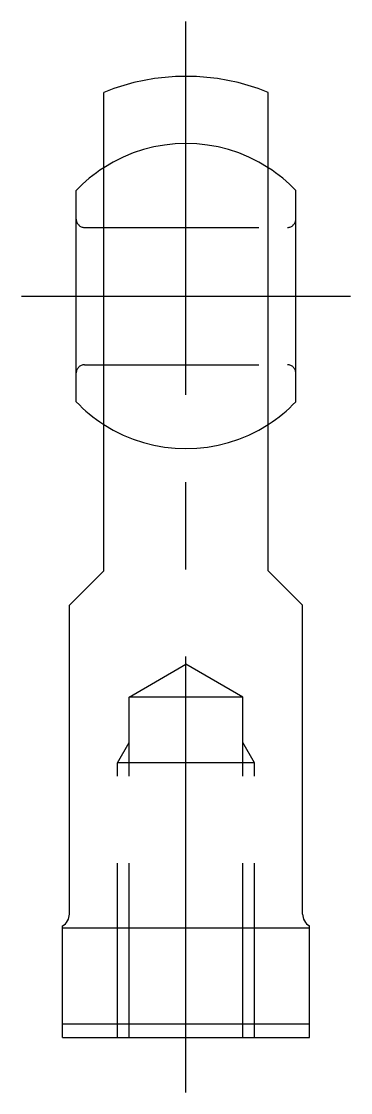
# Model space of a CAD drawing. Extents: x -2 to 74, y -8 to 55.5.
# Drawn here: x 62 to 74, y 16.52 to 55.52 of the extents above.
import ezdxf

# ---------------------------------------------------------------- set-up
doc = ezdxf.new("R2010")
doc.units = 0
doc.header["$LTSCALE"] = 0.5
doc.linetypes.add('CENTER', pattern=[50.8, 31.75, -6.35, 6.35, -6.35])
doc.linetypes.add('DASHED', pattern=[19.05, 12.7, -6.35])
doc.layers.get('0').update_dxf_attribs({"linetype": 'CONTINUOUS'})
doc.layers.add('CENTER', color=1, linetype='CENTER')

msp = doc.modelspace()

# ---------------------------------------------------------------- linework, layer by layer
at = {"color": 7, "linetype": 'CONTINUOUS'}
for p, q in [((65, 35.519), (65, 52.935)), ((71, 35.519), (71, 52.935)), ((64, 41.669), (64, 49.369)), ((72, 41.669), (72, 49.369)), ((63.75, 34.269), (65, 35.519)), ((72.25, 34.269), (71, 35.519)), ((63.75, 23.019), (63.75, 34.269)), ((72.25, 23.019), (72.25, 34.269)), ((63.5, 18.519), (63.5, 22.586)), ((63.5, 22.519), (72.5, 22.519)), ((72.5, 18.519), (72.5, 22.586)), ((63.5, 19.019), (72.5, 19.019)), ((63.5, 18.519), (72.5, 18.519))]:
    msp.add_line(p, q, dxfattribs=at)
at = {"color": 3, "linetype": 'DASHED'}
for p, q in [((64.3, 48.019), (71.7, 48.019)), ((64.3, 43.019), (71.7, 43.019)), ((65.933, 30.919), (68, 32.112)), ((70.067, 30.919), (68, 32.112)), ((65.933, 18.519), (65.933, 30.919)), ((70.067, 30.919), (65.933, 30.919)), ((70.067, 18.519), (70.067, 30.919)), ((65.5, 28.519), (65.933, 29.269)), ((70.5, 28.519), (70.067, 29.269)), ((65.5, 18.519), (65.5, 28.519)), ((70.5, 28.519), (65.5, 28.519)), ((70.5, 18.519), (70.5, 28.519))]:
    msp.add_line(p, q, dxfattribs=at)
at = {"color": 7, "linetype": 'CONTINUOUS'}
for centre, radius, start, end in [((68, 45.519), 8, 67.9757, 112.0243), ((68, 45.529), 5.545, 122.7564, 136.1723), ((68, 45.529), 5.545, 43.8277, 57.2436), ((68, 45.509), 5.545, 223.8277, 237.2436), ((68, 45.509), 5.545, 302.7564, 316.1723), ((63.25, 23.019), 0.5, 300, 0), ((72.75, 23.019), 0.5, 180, 240)]:
    msp.add_arc(centre, radius, start, end, dxfattribs=at)
at = {"color": 3, "linetype": 'DASHED'}
for centre, radius, start, end in [((68, 45.529), 5.545, 57.2436, 122.7564), ((64.3, 48.319), 0.3, 180, 270), ((71.7, 48.319), 0.3, 270, 0), ((64.3, 42.719), 0.3, 90, 180), ((71.7, 42.719), 0.3, 0, 90), ((68, 45.509), 5.545, 237.2436, 302.7564)]:
    msp.add_arc(centre, radius, start, end, dxfattribs=at)
at = {"layer": 'CENTER', "color": 1, "linetype": 'CENTER'}
for p, q in [((68, 16.519), (68, 55.519)), ((62, 45.519), (74, 45.519))]:
    msp.add_line(p, q, dxfattribs=at)

doc.saveas('drawing.dxf')
